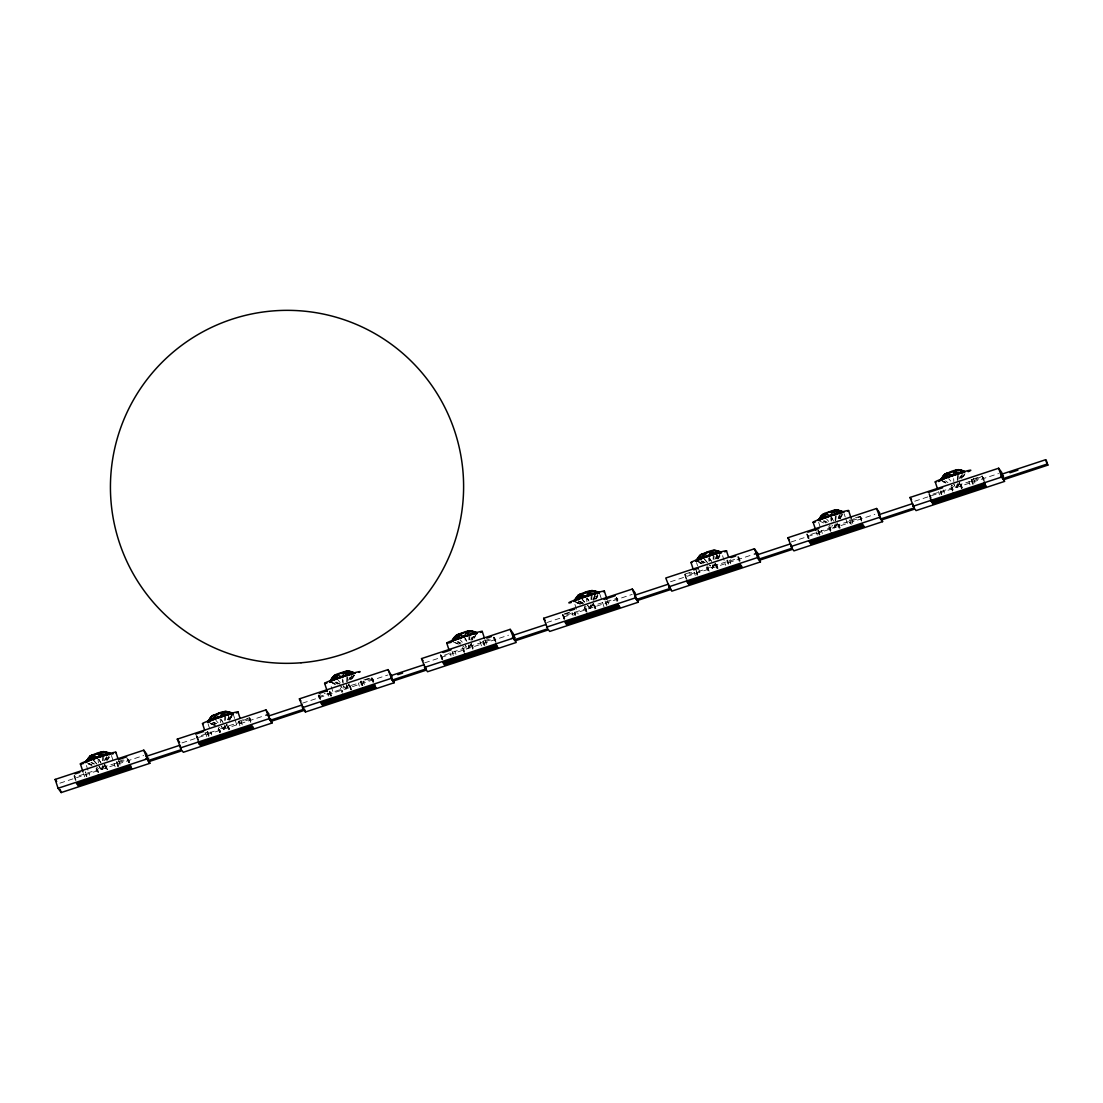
<?xml version="1.0" encoding="UTF-8"?>
<svg xmlns="http://www.w3.org/2000/svg" width="1103" height="1103" viewBox="0 0 1103 1103"><rect width="100%" height="100%" fill="white"/><g stroke="black" fill="none" stroke-linecap="round" stroke-linejoin="round"><path stroke-width="0.75" stroke-dasharray="5 3.75" d="M102.496 760.698L102.717 756.258M224.626 720.411L224.833 715.971M346.673 681.613L346.962 675.698M468.872 639.864L469.078 635.411M590.987 599.577L591.208 595.137M713.117 559.304L713.324 554.85M835.164 520.506L835.454 514.577M957.28 480.219L957.569 474.29M102.152 766.585L101.903 769.48L96.65 767.371M224.281 726.312L224.019 729.207L218.766 727.084M346.535 684.577L346.149 688.92L340.896 686.811M468.527 645.751L468.279 648.647L463.012 646.523M590.643 605.464L590.395 608.36L585.141 606.25M712.772 565.191L712.524 568.086L707.257 565.963M834.888 524.904L834.64 527.813L829.387 525.69M957.018 484.631L956.77 487.526L951.503 485.403M103.158 760.656L103.544 757.389M225.274 720.369L225.66 717.115M347.211 681.723L347.79 676.828M469.52 639.809L469.906 636.555M591.649 599.536L592.035 596.268M713.765 559.249L714.151 555.995M835.702 520.602L836.281 515.721M957.818 480.329L958.397 475.434M102.579 765.537L101.903 769.48L96.526 767.192M224.695 725.264L224.019 729.207L218.656 726.918M346.825 684.977L346.149 688.92L340.772 686.645M468.94 644.703L468.279 648.647L462.902 646.358M591.07 604.416L590.395 608.36L585.017 606.085M713.186 564.143L712.524 568.086L707.147 565.798M835.316 523.856L834.64 527.813L829.263 525.524M957.432 483.583L956.77 487.526L951.393 485.237M105.86 759.733L106.591 756.589M227.99 719.459L228.707 716.302M471.877 640.471L472.594 637.327M593.993 600.184L595.082 595.468M716.481 558.339L717.198 555.181M838.597 518.052L839.328 514.908M106.246 760.257L107.129 757.347M228.362 719.969L229.259 717.06M350.492 679.696L351.374 676.787M472.608 639.409L473.504 636.5M716.853 558.849L717.75 555.94M838.983 518.575L839.866 515.666M961.099 478.288L961.995 475.379M104.275 760.794L105.612 757.913M348.52 680.234L349.858 677.352M470.65 639.961L471.987 637.065M592.766 599.687L594.765 595.344M714.896 559.4L716.895 555.057M959.141 478.84L960.479 475.944M106.963 760.105L109.859 754.3M229.079 719.818L231.975 714.013M351.209 679.545L354.104 673.74M474.056 637.81L476.22 633.453M595.455 598.984L598.35 593.18M717.57 558.697L720.466 552.893M839.7 518.424L842.595 512.619M961.816 478.137L963.264 475.241M105.433 760.022L106.867 757.265M227.563 719.749L228.983 716.991M349.679 679.462L351.829 675.326M471.808 639.188L473.228 636.431M593.207 600.28L595.358 596.144M716.054 558.628L717.474 555.871M838.17 518.341L840.321 514.205M960.299 478.068L962.436 473.932M229.3 720.121L231.561 715.888M352.174 678.428L353.691 675.615M474.304 638.154L475.807 635.342M596.42 597.867L597.936 595.055M717.791 559L719.308 556.188M839.907 518.713L841.424 515.901M962.795 477.034L964.298 474.221M104.785 764.448L101.903 769.48L99.16 766.682M226.915 724.175L224.019 729.207L221.276 726.394M349.031 683.888L346.149 688.92L343.405 686.121M471.16 643.614L468.279 648.647L465.521 645.834M593.276 603.341L590.395 608.36L587.651 605.561M715.406 563.054L712.524 568.086L709.767 565.274M837.522 522.781L834.64 527.813L831.896 525M959.651 482.494L956.77 487.526L954.012 484.713M107.515 760.16L109.252 757.182L107.446 760.064M229.645 719.873L232.25 715.42M352.629 678.111L354.366 675.133L352.588 678.042M596.006 599.039L597.743 596.061M718.136 558.752L719.873 555.788L718.067 558.669M842.857 514.012L840.252 518.479L841.961 515.459M229.576 719.776L232.237 715.392M595.937 598.943L597.716 596.02M227.039 724.34L224.019 729.207L220.986 725.995M349.155 684.053L346.149 688.92L343.102 685.721M471.284 643.78L468.279 648.647L465.232 645.434M715.53 563.219L712.524 568.086L709.477 564.874M836.901 524.159L834.64 527.813L831.593 524.601M959.775 482.659L956.77 487.526L953.723 484.314M238.427 721.362L249.609 717.681L251.057 722.107M363.742 680.027L371.725 677.394M564.378 613.861L569.162 612.275M684.908 574.098L691.291 572.002M855.432 517.859L860.216 516.273L861.677 520.713M972.763 479.157L982.346 476L984.276 481.901M117.938 766.626L116.311 761.635A16.903 0.91 -18.2 0 1 116.615 762.076L127.796 758.381M204.703 733.012L207.902 731.965L209.349 736.39M239.889 725.788L238.744 721.789L249.912 718.108L250.698 719.184L228.142 725.953A16.903 0.91 -18.2 0 1 219.276 728.876L220.242 731.827M319.815 698.323L318.85 695.373L325.233 693.263M362.142 685.39L360.86 681.516L372.042 677.821L373.793 681.847M484.589 640.705L490.973 638.596M564.681 614.288L571.078 612.179M686.673 578.965L685.211 574.525L691.595 572.429M728.201 564.116L726.918 560.241A16.903 0.91 -18.2 0 1 727.235 560.669L730.42 559.621M830.862 530.419L829.883 527.468A16.903 0.91 -18.2 0 0 838.749 524.545L861.305 517.776L860.533 516.7L849.351 520.395A16.903 0.91 -18.2 0 0 849.048 519.968L850.316 523.842M972.749 483.983L971.481 480.108L982.649 476.427L984.4 480.453M98.512 772.638L97.547 769.687L75.376 776.995L74.604 775.933M98.126 772.1L97.147 769.149A16.903 0.91 -18.2 0 0 106.012 766.227L128.568 759.457L129.547 762.407M220.641 732.364L219.662 729.414L197.506 736.721L198.471 739.672M318.85 695.373L319.622 696.448L341.792 689.127L342.757 692.077M372.814 678.896L350.258 685.666A16.903 0.91 -18.2 0 1 341.392 688.589L342.371 691.54M442.427 659.525L440.966 655.085L441.751 656.161L463.522 648.316A16.903 0.91 -18.2 0 0 472.387 645.393L494.944 638.623L495.909 641.574M564.543 619.238L563.095 614.812L563.867 615.888L586.038 608.566L587.003 611.531M587.099 612.455L585.638 608.029A16.903 0.91 -18.2 0 0 594.503 605.106L617.06 598.336L618.038 601.287M709.132 571.244L708.154 568.293L685.997 575.601L685.211 574.525M708.733 570.706L707.768 567.755A16.903 0.91 -18.2 0 0 716.633 564.833L739.189 558.063L740.154 561.013M808.789 538.678L807.341 534.252L808.113 535.327L830.283 528.006L831.248 530.97M930.918 498.404L929.457 493.965L930.243 495.04L952.399 487.733L953.378 490.683M952.978 490.146L952.013 487.195A16.903 0.91 -18.2 0 0 960.878 484.272L983.435 477.502M59.893 783.171L143.707 755.527M182.009 742.898L264.224 715.778M302.525 703.149L387.953 674.967M424.641 662.862L508.469 635.218M546.771 622.588L632.198 594.407M670.5 581.777L752.715 554.657M791.016 542.028L874.831 514.384M914.745 501.217L998.56 473.573M699.261 562.571L702.418 563.867M575.559 602.21L580.288 604.141M210.77 723.692L213.927 724.988M88.654 763.965L91.797 765.261M943.148 481.901L945.933 483.059M698.902 562.447L701.687 563.619M576.772 602.734L579.558 603.906M332.527 683.295L335.312 684.467M210.411 723.568L214.589 725.333M88.281 763.855L91.066 765.027M941.493 480.632L945.795 482.687M819.377 520.919L823.665 522.96M697.248 561.193L702.969 563.923M575.132 601.48L580.854 604.196M453.002 641.753L457.304 643.794M330.886 682.04L335.174 684.081M208.757 722.313L214.478 725.043M86.641 762.6L92.362 765.317M941.149 480.163L945.547 482.342M696.903 560.724L702.763 563.619M577.71 602.459L580.633 603.906M455.58 642.732L458.517 644.18M330.542 681.557L334.926 683.736M211.335 723.292L215.733 725.471M89.219 763.579L92.142 765.027M823.651 520.878L826.395 522.257M701.536 561.165L704.279 562.53M579.406 601.438L583.528 603.506M457.29 641.725L460.034 643.09M336.539 682.688L339.283 684.067M213.044 722.286L215.788 723.651M90.915 762.559L93.658 763.938M824.492 520.837L827.333 522.339M702.363 561.11L705.217 562.613M580.247 601.397L583.087 602.9M458.117 641.67L460.971 643.173M336.001 681.957L340.262 684.205M213.872 722.231L216.726 723.733M91.756 762.518L94.596 764.021M945.588 480.839L947.96 482.659M823.472 521.112L825.83 522.946M701.343 561.399L703.714 563.219M578.041 600.763L581.584 603.506M334.981 682.233L337.339 684.067M212.851 722.506L215.223 724.34M700.791 560.641L703.328 562.709M578.675 600.914L582.481 604.017M457.814 642.236L460.365 644.29M587.347 605.161L590.395 608.36L593.4 603.506L595.358 609.518M98.856 766.282L101.903 769.48L104.909 764.613L106.384 769.163M948.649 478.674L950.786 481.101M826.519 518.961L828.67 521.374M704.403 559.235L707.616 562.861M582.274 599.522L584.425 601.935M460.144 639.795L462.295 642.208M338.028 680.082L340.179 682.495M215.898 720.356L218.049 722.768M93.783 760.643L97.009 764.255M703.562 558.104L707.506 562.613M581.446 598.377L585.39 602.9M92.955 759.498L96.899 764.021M739.189 558.063L738.403 556.987L739.865 561.413M617.06 598.336L616.287 597.261L617.735 601.7M494.944 638.623L494.158 637.548L495.137 640.498M830.531 516.149L832.324 519.072M709.312 557.897L711.104 560.82M587.182 598.171L588.974 601.094M465.066 638.458L466.859 641.381M220.821 719.004L222.613 721.941M98.691 759.291L100.483 762.214M832.02 517.073A10.037 6.232 -28.9 0 0 831.428 517.376L834.53 522.56M710.084 558.959L711.642 561.551M588.74 600.528L587.182 597.936L587.375 600.983M466.61 640.815L465.066 638.223L465.342 642.787M221.593 720.08L223.151 722.672M101.021 762.945L98.691 759.057L98.884 762.104M982.042 476.399L983.504 480.825M973.37 478.33L974.955 483.169M971.95 479.695L973.397 484.12M971.164 479.681L972.625 484.107M968.93 481.584L969.992 484.796M961.264 484.81L962.243 487.76M960.878 484.272L962.147 488.146M960.272 484.258L961.733 488.684M959.886 483.707L961.333 488.146M951.282 486.809L952.565 490.683M951.02 486.644L952.468 491.069M943.396 489.994L944.458 493.22M940.818 490.835L941.728 493.606M940.804 491.331L941.783 494.282M940.583 492.489L941.314 494.709M938.432 491.635L939.494 494.861M930.243 495.04L931.208 497.991M929.153 493.537L930.601 497.977M928.85 493.951L930.312 498.377M860.533 516.7L861.498 519.665M859.926 516.687L861.374 521.112M851.778 520.216L852.826 523.442M849.82 519.968L851.282 524.394M844.153 513.805L845.215 517.031M845.739 518.644L847.862 525.083M839.149 525.083L840.114 528.047M838.749 524.545L839.852 527.868M838.156 524.532L839.121 527.482M837.756 523.994L839.218 528.42M828.987 526.531L830.435 530.957M828.891 526.917L830.352 531.343M818.633 522.229L822.342 533.494M818.509 530.571L819.97 534.996M818.205 530.143L819.653 534.569M817.737 530.557L819.184 534.983M816.317 531.922L817.364 535.134M808.113 535.327L809.092 538.278M807.024 533.824L808.968 539.725M806.734 534.224L808.182 538.65M738.1 556.56L739.548 560.986M737.797 556.96L739.258 561.386M729.648 560.503L730.71 563.716M727.704 560.255L728.435 562.461M727.235 560.669L728.325 563.991M722.562 555.705L725.746 565.356M717.019 565.37L717.998 568.321M716.633 564.833L717.722 568.155M715.544 563.33L717.005 567.769M715.64 564.267L717.088 568.707M706.858 566.818L708.14 570.692M706.775 567.19L707.74 570.154M696.503 562.502L697.565 565.729M698.102 567.342L700.212 573.781M697.661 574.718L696.393 570.844A16.903 0.91 -18.2 0 1 696.227 570.871M696.076 570.416L697.537 574.842M696.338 573.05L697.068 575.27M694.187 572.195L695.248 575.421M684.605 574.511L686.066 578.937M616.163 598.722L617.129 601.673M607.532 600.777L608.58 604.003M606.305 602.748L607.036 604.954M605.106 600.956L606.429 605.506M599.908 594.365L604.141 607.257M594.903 605.644L595.868 608.594M594.503 605.106L595.606 608.429M593.511 604.554L594.972 608.98M584.549 606.54L586.369 612.082M584.645 607.477L586.107 611.903M574.911 604.403L578.096 614.054M574.635 612.234L575.545 615.005M574.442 612.179L575.408 615.129M574.208 613.337L574.939 615.543M572.071 612.482L573.119 615.695M563.867 615.888L564.846 618.838M562.778 614.385L564.24 618.811M562.489 614.785L563.936 619.21M493.854 637.12L495.302 641.546M493.551 637.52L494.53 640.471M484.879 639.45L486.464 644.276M483.459 640.815L484.906 645.241M483.224 641.091A16.903 0.91 -18.2 0 1 482.99 641.229L484.258 645.103M482.852 641.353L484.134 645.227M479.902 641.091L481.501 645.917M472.387 645.393L473.297 648.15M471.298 643.89L472.76 648.33M471.395 644.828L472.842 649.253M463.522 648.316L464.487 651.266M462.791 647.93L464.253 652.356M462.529 647.751L463.977 652.19M454.905 651.115L455.966 654.341M452.147 651.404L453.292 655.403M449.941 652.755L451.003 655.982M441.751 656.161L442.717 659.111M440.662 654.658L442.11 659.084M440.359 655.072L441.82 659.497M372.042 677.821L373.49 682.247M371.435 677.807L372.883 682.233M363.287 681.337L364.335 684.563M362.79 685.514L361.329 681.089A16.903 0.91 -18.2 0 1 360.86 681.516M360.557 681.089L362.005 685.514M358.31 682.978L359.371 686.204M350.258 685.666L351.54 689.54M349.665 685.652L351.112 690.078M349.265 685.115L350.726 689.54M340.4 688.038L341.861 692.463M331.203 686.562L333.851 694.614M331.479 696.117L330.018 691.678A16.903 0.91 -18.2 0 1 329.48 691.733M331.162 695.69L329.714 691.25A16.903 0.91 -18.2 0 0 329.48 691.402M329.245 691.678L330.693 696.103M327.825 693.042L328.873 696.255M319.622 696.448L320.601 699.399M318.533 694.945L319.994 699.371M318.243 695.345L319.208 698.296M249.912 718.108L250.891 721.059M249.306 718.081L250.767 722.506M241.157 721.624L242.219 724.836M239.213 721.376L239.944 723.582M233.546 715.213L234.608 718.425M235.132 720.038L237.255 726.477M228.528 726.491L229.507 729.441M228.142 725.953L229.231 729.262M227.149 725.388L228.597 729.814M218.366 727.939L219.828 732.364M218.284 728.311L219.731 732.737M208.012 723.623L211.721 734.901M207.585 731.537L209.046 735.963M207.116 731.951L208.577 736.39M205.696 733.316L206.757 736.542M196.72 735.646L198.182 740.072M196.899 736.694L198.347 741.119M196.113 735.632L197.575 740.058M128.279 759.857L129.244 762.807M127.962 759.429L128.941 762.38M127.672 759.843L128.637 762.793M118.504 760.284L120.089 765.124M117.083 761.649L118.545 766.075M116.615 762.076L118.076 766.502M111.417 755.486L115.126 766.764M106.412 766.764L107.377 769.715M106.012 766.227L107.115 769.549M105.019 765.675L105.985 768.626M96.251 768.212L97.519 772.086M96.154 768.598L97.119 771.548M86.42 765.51L89.605 775.175M85.455 771.81L86.916 776.25M85.717 774.444L86.448 776.664M83.58 773.603L84.628 776.815M74.287 775.506L76.052 780.359M73.998 775.905L75.445 780.331M830.752 517.845L831.179 521.223M708.622 558.118L709.05 561.496M586.506 598.405L586.934 601.783M342.261 678.952L342.688 682.343M220.131 719.239L220.559 722.617M98.015 759.512L98.429 762.904M953.654 478.633L953.833 481.666M831.428 517.39L831.621 520.423M709.312 557.663L709.491 560.71M343.033 680.027L343.212 683.074M971.922 479.805A16.903 0.91 -18.2 0 1 971.481 480.108M951.462 485.513A16.903 0.91 -18.2 0 1 951.999 485.334M238.593 721.334A16.903 0.91 -18.2 0 1 238.744 721.789M85.772 772.238A16.903 0.91 -18.2 0 1 85.469 772.279M964.987 473.738L963.25 476.717L964.973 473.711"/><path stroke-width="1.5" d="M86.392 761.621A10.354 3.199 -53.3 0 0 88.75 760.532A10.354 5.088 -43.4 0 0 92.79 759.016L93.272 755.872C98.029 751.419 105.13 750.564 110.838 753.735A10.354 1.627 21.9 0 1 110.879 753.914A13.443 0.731 -18.2 0 0 110.272 753.873M207.681 721.927A10.354 0.772 -58.1 0 0 208.26 721.362A10.354 3.199 -53.3 0 0 210.88 720.245A10.354 5.088 -43.4 0 0 214.92 718.742L215.388 715.585C220.159 711.132 227.259 710.291 232.967 713.448A10.354 1.627 21.9 0 1 232.168 714.013A10.354 4.054 18 0 1 231.961 714.22M341.199 673.588L347.721 671.01L355.083 673.175A10.354 0.993 21.2 0 1 353.939 673.257A10.354 3.392 16 0 1 351.03 673.974C344.977 672.43 337.049 671.975 332.651 677.228L332.996 679.972A10.354 5.088 -43.4 0 0 337.035 678.455L337.518 675.312C342.275 670.858 349.375 670.004 355.083 673.175A10.354 1.627 21.9 0 1 355.125 673.354A13.443 0.731 -18.2 0 0 340.717 677.311A13.443 0.731 -18.2 0 0 330.224 681.737M459.165 638.182A10.354 6.122 -28.2 0 0 464.005 636.514L467.686 631.164L471.987 631.233L473.159 633.701C465.245 631.095 455.098 632.86 451.706 641.367A10.354 0.772 -58.1 0 0 452.506 640.815A10.354 3.199 -53.3 0 0 455.125 639.685A10.354 5.088 -43.4 0 0 459.165 638.182L459.634 635.025C464.404 630.571 471.505 629.73 477.213 632.888L469.837 630.737L468.03 631.619M574.098 601.328A10.354 1.848 -58.5 0 1 573.822 601.094A10.354 0.772 -58.1 0 0 574.622 600.528A10.354 3.199 -53.3 0 0 577.241 599.412A10.354 5.088 -43.4 0 0 581.281 597.909L581.764 594.751C586.52 590.298 593.621 589.443 599.329 592.614A10.354 1.627 21.9 0 1 599.37 592.849A13.443 0.731 -18.2 0 0 585.583 596.544A13.443 0.731 -18.2 0 0 574.153 601.218A10.024 1.613 24.1 0 0 573.987 601.562A10.037 1.034 23.4 0 1 574.125 601.397M703.411 557.622L703.879 554.464C708.65 550.011 715.75 549.17 721.459 552.327L714.082 550.176L712.276 551.059M829.69 512.468L836.212 509.889L843.574 512.054A10.354 0.993 21.2 0 1 842.43 512.137A10.354 3.392 16 0 1 839.521 512.854C832.145 510.565 821.721 511.489 818.867 519.968A10.354 3.199 -53.3 0 0 821.487 518.851A10.354 5.088 -43.4 0 0 825.527 517.348L826.009 514.191C830.766 509.738 837.866 508.883 843.574 512.054A10.354 1.627 21.9 0 1 843.602 512.343A10.037 1.834 -60.6 0 0 843.092 512.33M961.306 473.09A10.037 6.108 -45.8 0 0 957.569 474.29A10.024 7.073 -28.1 0 0 952.661 475.862A10.037 7.032 -6.7 0 0 947.808 477.53A10.024 5.97 10.4 0 0 943.768 479.047A10.037 4.067 20.2 0 0 941.149 480.163A10.024 1.613 24.1 0 0 940.363 480.37A10.354 1.848 -58.5 0 1 940.197 480.246A10.354 0.772 -58.1 0 0 940.997 479.695A10.354 3.199 -53.3 0 0 943.616 478.578A10.354 5.088 -43.4 0 0 947.656 477.061L948.125 473.904C952.509 469.961 959.045 468.458 964.394 471.353M86.475 762.118L89.95 756.065L91.77 755.169L96.471 753.487L106.784 754.535A10.354 3.392 16 0 0 109.693 753.818A10.354 0.993 21.2 0 0 110.838 753.735L103.475 751.57L96.954 754.149M214.92 718.742A10.354 6.122 -28.2 0 0 219.759 717.074L223.44 711.725L227.742 711.793L228.914 714.261L218.601 713.214L212.079 715.778L208.605 721.845A10.354 4.247 -54.1 0 0 209.06 721.886M330.721 681.557L334.195 675.505L336.346 675.077L329.59 681.64A10.354 1.848 -58.5 0 0 330.307 681.806M574.966 600.997L578.441 594.944L580.261 594.062L584.962 592.366L595.275 593.414A10.354 3.392 16 0 0 598.184 592.697A10.354 0.993 21.2 0 0 599.329 592.614L591.966 590.45L585.445 593.028M697.096 560.724L700.57 554.671L707.092 552.093L717.405 553.141L716.233 550.673L711.931 550.604L708.25 555.953A10.354 6.122 -28.2 0 1 703.714 557.566M819.212 520.437L822.686 514.384L824.837 513.957L818.081 520.519L821.142 516.107L824.506 513.502L830.38 515.666A10.354 6.177 -10.1 0 0 835.288 514.095A10.354 5.212 5.7 0 0 839.521 512.854L838.363 510.386L834.061 510.317L830.38 515.666M942.059 478.826L944.816 474.111L951.337 471.532L961.651 472.58A10.354 3.392 16 0 0 964.56 471.863L960.479 470.112L956.177 470.043L952.496 475.393A10.354 6.122 -28.2 0 1 947.656 477.061M86.131 761.649L89.95 756.065L95.341 754.645M208.26 721.362L212.079 715.778M332.651 677.228L329.59 681.64A10.354 0.772 -58.1 0 0 330.376 681.089L332.651 677.228L336.015 674.609L341.889 676.787A10.354 6.177 -10.1 0 0 346.797 675.215A10.354 5.212 5.7 0 0 351.03 673.974L349.872 671.506L345.57 671.437L341.889 676.787A10.354 6.122 -28.2 0 1 337.035 678.455M452.506 640.802L454.767 636.955L458.131 634.335L464.005 636.514A10.354 6.177 -10.1 0 0 468.927 634.942A10.354 5.212 5.7 0 0 472.718 633.922M574.622 600.528L578.441 594.944L580.592 594.517L573.836 601.08L576.897 596.668L580.261 594.062L586.134 596.227L589.815 590.877L594.117 590.946L598.184 592.697M711.008 552.093L713.172 554.382A10.354 6.177 -10.1 0 1 708.25 555.953L702.377 553.775L699.012 556.395L695.952 560.807A10.354 0.772 -58.1 0 0 696.751 560.255L700.57 554.671M940.997 479.695L944.816 474.111L951.806 472.181M92.79 759.016A10.354 6.122 -28.2 0 0 97.643 757.347L101.324 751.998L105.626 752.067L109.693 753.818M451.706 641.367L456.325 635.218L463.315 633.301M86.103 761.098L91.77 755.169L97.643 757.347M232.278 714.124A13.443 0.731 -18.2 0 0 222.765 716.233A13.443 0.731 -18.2 0 0 207.502 721.941L210.521 717.501L213.885 714.896L219.759 717.074A10.354 6.177 -10.1 0 0 224.681 715.502A10.354 5.212 5.7 0 0 228.914 714.261M960.479 470.112L961.651 472.58A10.354 5.212 5.7 0 1 957.418 473.821A10.354 6.177 -10.1 0 1 952.496 475.393L946.622 473.215L943.258 475.834L940.197 480.246L946.967 473.683M86.172 761.18L92.1 755.638M207.461 721.927L210.783 717.846M695.952 560.807L699.274 556.739M93.272 755.872L88.75 760.532L88.405 757.789M215.388 715.585L210.88 720.245L210.521 717.501M332.996 679.972L337.518 675.312M459.634 635.025L455.125 639.685L454.767 636.955M581.764 594.751L577.241 599.412L576.897 596.668M703.879 554.464L699.371 559.124A10.354 3.199 -53.3 0 1 696.751 560.255M826.009 514.191L821.487 518.851L821.142 516.107M948.125 473.904L943.616 478.564L943.258 475.834M455.029 637.3L458.476 634.804M953.378 471.629L958.328 469.616L964.05 471.339M148.877 760.367L149.843 763.317L61.189 792.561L58.059 788.273L55.15 779.421L143.804 750.178L146.933 754.466M143.804 750.178L147.899 760.656L181.361 749.613L177.28 739.134L265.933 709.905L269.049 714.192L265.823 715.254M265.933 709.905L270.014 720.369L303.49 709.339L299.396 698.861L388.049 669.618L392.144 676.856M388.049 669.618L392.144 680.096L425.606 669.052L421.525 658.588L510.179 629.344L513.295 633.632L514.756 638.058M510.179 629.344L514.26 639.809L547.736 628.779L543.641 618.3L632.295 589.057L635.425 593.345M669.659 586.631L671.796 591.167L760.45 561.923L757.54 553.072L754.424 548.784L665.771 578.027L669.852 588.492L636.39 599.536L632.295 589.057M754.424 548.784L758.506 559.249L791.982 548.219L787.887 537.74L876.54 508.497L879.67 512.785M876.54 508.497L880.635 518.975L914.097 507.931L910.016 497.467L998.67 468.224L1001.786 472.511L1003.247 476.937M75.087 773.906L79.843 772.334M118.779 759.498L126.693 756.879M195.631 734.143L203.545 731.537M319.332 693.346L327.246 690.74M443.048 652.549L450.962 649.929M486.74 638.141L491.483 636.569M569.906 610.704L574.663 609.132M604.113 599.425L615.184 595.772M693.622 569.893L698.364 568.335M730.986 557.58L735.729 556.009M807.823 532.225L818.909 528.571M928.368 492.476L942.61 487.774M754.314 554.133L757.54 553.072M147.899 760.656L146.465 756.286L179.927 745.256L181.361 749.613M270.014 720.369L268.58 716.012L302.057 704.969L303.49 709.339M392.144 680.096L390.71 675.725L424.172 664.695M514.26 639.809L512.826 635.452L546.302 624.408M636.39 599.536L634.956 595.165L668.418 584.135L669.852 588.492M758.506 559.249L757.072 554.892L790.548 543.848L791.982 548.219M880.635 518.975L879.201 514.605L912.664 503.575M1001.317 474.331L1045.644 459.717L1046.416 460.764L1047.85 465.121L1003.523 479.75L1001.317 474.331L1002.751 478.702L1047.078 464.073L1047.85 465.121M397.852 674.678L402.623 673.106M1010.003 472.773L1017.917 470.154M145.458 759.195L148.726 758.119M511.571 638.458L514.839 637.382M1000.283 477.309L1003.551 476.22M58.059 788.273L146.713 759.029M180.189 747.999L268.842 718.756M302.305 707.712L390.958 678.483M424.434 667.439L513.088 638.196M546.55 627.152L635.204 597.923M668.68 586.879L757.334 557.635M790.796 546.592L879.449 517.362M912.926 506.318L1001.579 477.075L1002.751 478.702M930.312 498.377L931.277 501.327L953.833 494.558A16.903 0.91 -18.2 0 1 962.698 491.635L984.469 483.79L985.255 484.851L974.073 488.546L973.535 486.878M118.669 768.832L119.221 770.501L130.388 766.819L129.616 765.744L107.846 773.589A16.903 0.91 -18.2 0 0 98.98 776.512L76.424 783.282L77.196 784.357L88.378 780.676A16.903 0.91 -18.2 0 0 88.681 781.103L77.513 784.784L78.299 785.86L100.07 778.001A16.903 0.91 -18.2 0 0 108.935 775.078L131.491 768.308L130.512 765.358M199.326 744.084L210.494 740.389A16.903 0.91 -18.2 0 0 210.811 740.816L199.629 744.511L200.415 745.573L222.186 737.728A16.903 0.91 -18.2 0 0 231.051 734.805L253.607 728.035L252.821 726.96L241.654 730.641A16.903 0.91 -18.2 0 0 241.336 730.214L252.518 726.532L251.732 725.457L229.962 733.316A16.903 0.91 -18.2 0 0 221.096 736.239L198.54 743.008L199.326 744.084L198.347 741.119M362.915 688.272L363.466 689.94L374.634 686.259L373.862 685.184L352.091 693.029A16.903 0.91 -18.2 0 0 343.226 695.952L320.67 702.721L321.442 703.797L332.623 700.115A16.903 0.91 -18.2 0 0 332.927 700.543L321.759 704.224L322.545 705.3L344.315 697.454A16.903 0.91 -18.2 0 0 353.181 694.518L375.737 687.748L374.758 684.798M485.044 647.999L485.582 649.653L496.764 645.972L495.785 643.021M729.828 569.107L741.009 565.412L740.223 564.336L718.453 572.195A16.903 0.91 -18.2 0 0 709.587 575.118L687.031 581.888L687.817 582.963L698.985 579.268A16.903 0.91 -18.2 0 0 699.302 579.695L688.12 583.39L688.906 584.466L710.677 576.607A16.903 0.91 -18.2 0 0 719.542 573.684L742.098 566.914L741.313 565.839L730.145 569.534A16.903 0.91 -18.2 0 0 729.828 569.107L729.29 567.438M119.221 770.501A16.903 0.91 -18.2 0 1 119.524 770.928L130.706 767.247L131.491 768.308M363.466 689.94A16.903 0.91 -18.2 0 1 363.769 690.368L374.951 686.686L375.737 687.748M454.684 659.153L455.056 660.256L443.875 663.951L444.661 665.012L466.431 657.167A16.903 0.91 -18.2 0 0 475.296 654.244L497.853 647.475L497.067 646.399L485.899 650.094A16.903 0.91 -18.2 0 0 485.582 649.653M577.172 619.983L566.004 623.664L566.79 624.739L588.561 616.894A16.903 0.91 -18.2 0 0 597.426 613.971L619.983 607.188L619.197 606.126L608.015 609.807A16.903 0.91 -18.2 0 0 607.712 609.38L618.88 605.699L618.107 604.623L596.337 612.468A16.903 0.91 -18.2 0 0 587.472 615.391L564.915 622.161L565.687 623.236L576.869 619.555A16.903 0.91 -18.2 0 0 577.172 619.983L576.635 618.314M821.418 539.422L810.25 543.103L811.036 544.179L832.806 536.334A16.903 0.91 -18.2 0 0 841.672 533.411L864.228 526.641L863.442 525.566L852.261 529.247A16.903 0.91 -18.2 0 0 851.957 528.82L863.125 525.138L862.353 524.063L840.583 531.908A16.903 0.91 -18.2 0 0 831.717 534.831L809.161 541.601L809.933 542.676L821.115 538.995A16.903 0.91 -18.2 0 0 821.418 539.422L820.88 537.768M931.401 499.88L932.366 502.83L943.548 499.149L943.175 498.032M974.073 488.546A16.903 0.91 -18.2 0 1 974.39 488.974L985.558 485.279L986.344 486.354L964.187 493.661L963.236 491.469M147.705 758.795L148.657 761.704L182.133 750.66L183.305 752.287L271.958 723.044L270.511 718.618M268.58 716.012L270.786 721.431L304.249 710.387L305.434 712L394.088 682.757L393.123 679.806M390.71 675.725L392.902 681.144L426.378 670.1L427.55 671.727L516.204 642.484L512.826 635.452M515.032 640.871L548.494 629.827L549.68 631.44L638.334 602.197L637.369 599.246M636.197 597.674L637.148 600.583L670.624 589.553M757.072 554.892L759.278 560.31L792.74 549.266L793.926 550.88L882.579 521.65L881.614 518.686M879.201 514.605L881.394 520.023L914.87 508.993L916.041 510.606L1004.695 481.363L1003.523 479.75M932.366 502.83L933.152 503.906L954.922 496.047A16.903 0.91 -18.2 0 0 963.788 493.124M702.721 554.244L707.561 552.741M214.23 715.351L225.591 711.297L232.967 713.448A10.354 0.993 21.2 0 1 231.823 713.544A10.354 3.392 16 0 1 229.617 714.206M834.392 510.786L838.611 510.73L842.775 512.605M590.146 591.346L594.365 591.291L598.529 593.166M345.901 671.906L350.12 671.851L352.891 673.106M101.655 752.467L105.874 752.411L108.645 753.666M838.363 510.386L842.43 512.137M716.233 550.673L720.314 552.424M471.987 631.233L476.069 632.984A10.354 0.993 21.2 0 0 477.075 633.039A10.037 1.834 -60.6 0 0 476.22 633.453A10.024 4.26 -56.3 0 0 474.331 633.687M349.872 671.506L353.939 673.257M227.742 711.793L231.823 713.544M960.727 470.457L963.512 471.712M716.481 551.017L720.659 552.893M472.236 631.578L476.413 633.453A10.354 1.627 21.9 0 0 477.061 633.343A10.024 0.813 -60.3 0 0 476.813 633.632M227.99 712.138L232.168 714.013M955.253 471.546L957.418 473.821M833.137 511.82L835.288 514.095M588.892 592.38L591.043 594.655A10.354 5.212 5.7 0 0 595.275 593.414L594.117 590.946M466.762 632.653L468.927 634.942M344.646 672.94L346.797 675.215M222.516 713.214L224.681 715.502M100.401 753.501L102.551 755.776A10.354 5.212 5.7 0 0 106.784 754.535L105.626 752.067M931.277 501.327L932.063 502.403L943.23 498.708A16.903 0.91 -18.2 0 0 943.548 499.149M910.016 497.467L911.574 499.604M881.394 520.023L882.579 521.65M787.887 537.74L789.445 539.891M759.278 560.31L760.45 561.923M634.956 595.165L635.714 596.227M637.148 600.583L638.334 602.197M543.641 618.3L545.199 620.451M496.764 645.972L495.978 644.897L474.207 652.755A16.903 0.91 -18.2 0 0 465.342 655.678L442.786 662.448L443.571 663.523L454.739 659.828A16.903 0.91 -18.2 0 0 455.056 660.256M421.525 658.588L423.083 660.725M392.902 681.144L394.088 682.757M299.396 698.861L300.954 700.998M270.786 721.431L271.958 723.044M177.28 739.134L179.61 742.36M146.465 756.286L147.223 757.334M148.657 761.704L149.843 763.317M55.15 779.421L56.708 781.558M1045.644 459.717L1047.078 464.073M998.67 468.224L1001.579 477.075M984.276 481.901L985.255 484.851M974.032 487.857L974.39 488.974M953.295 492.903L953.833 494.558M935.261 481.97L937.371 488.422M932.187 500.941L933.152 503.906M913.146 505.022L914.097 507.931M848.593 510.565L851.24 518.617M851.406 527.165L852.261 529.247M841.299 532.294L841.672 533.411M831.166 533.176L831.717 534.831M813.132 522.257L815.779 530.309M726.477 550.838L728.587 557.277M729.786 568.417L730.145 569.534M718.991 572.03L719.542 573.684M709.05 573.463L709.587 575.118M698.93 578.592L699.302 579.695M691.016 562.53L693.125 568.983M687.941 581.502L688.906 584.466M686.838 580.013L687.817 582.963M604.347 591.125L606.995 599.177M607.16 607.725L608.015 609.807M596.875 612.303L597.426 613.971M586.92 613.737L587.472 615.391M565.811 621.789L566.79 624.739M482.232 631.399L484.341 637.837M485.541 648.978L485.899 650.094M474.745 652.59L475.296 654.244M464.804 654.01L465.342 655.678M446.77 643.09L448.88 649.543M425.413 667.191L426.378 670.1M424.655 666.143L425.606 669.052M363.232 688.713L363.769 690.368M352.808 693.415L353.181 694.518M342.675 694.297L343.226 695.952M332.568 699.44L332.927 700.543M324.64 683.377L327.288 691.429M304.456 709.05L305.434 712M237.986 711.959L240.096 718.398M240.799 728.559L241.654 730.641M230.499 733.137L231.051 734.805M220.559 734.57L221.096 736.239M210.439 739.713L210.811 740.816M202.525 723.651L204.634 730.089M115.856 752.232L117.98 758.685M118.986 769.26L119.524 770.928M108.384 773.424L108.935 775.078M98.429 774.857L98.98 776.512M88.143 779.435L88.681 781.103M80.395 763.938L83.042 771.99M60.21 789.61L61.189 792.561M699.012 556.395L699.371 559.124A10.354 5.088 -43.4 0 0 703.135 557.773M941.342 480.163A10.354 1.848 -58.5 0 1 941.024 480.356M962.629 472.649A10.024 4.26 -56.3 0 1 964.56 472.305M835.454 514.577A10.037 6.108 -45.8 0 1 839.686 513.336A10.024 4.26 -56.3 0 1 841.079 512.73M819.474 520.037A10.037 4.067 20.2 0 1 821.197 519.389M829.87 516.259A10.037 7.032 -6.7 0 0 825.692 517.817A10.024 5.97 10.4 0 0 822.273 518.934M830.076 515.832A10.354 6.122 -28.2 0 1 825.527 517.348M831.428 515.694A10.024 7.073 -28.1 0 1 834.502 514.715M696.145 560.889A10.024 1.613 24.1 0 1 696.903 560.724A10.354 1.848 -58.5 0 0 697.096 560.724A10.354 4.247 -54.1 0 0 697.716 560.751M714.082 554.244A10.354 5.212 5.7 0 0 717.405 553.141A10.354 3.392 16 0 0 720.314 552.424A10.354 0.993 21.2 0 0 720.824 552.493M714.689 554.23A10.037 6.108 -45.8 0 1 717.557 553.609M704.679 557.511A10.037 7.032 -6.7 0 1 708.416 556.422A10.024 7.073 -28.1 0 1 713.007 554.892M696.903 560.724A10.037 4.067 20.2 0 1 699.523 559.607A10.024 5.97 10.4 0 1 703.259 558.146M720.783 552.686A10.037 1.834 -60.6 0 0 720.466 552.893A10.024 4.26 -56.3 0 0 718.577 553.127M720.659 552.893A10.354 4.054 18 0 1 720.342 553.196M586.134 596.227A10.354 6.122 -28.2 0 1 581.281 597.909M591.208 595.137A10.037 6.108 -45.8 0 1 595.441 593.897A10.024 4.26 -56.3 0 1 597.192 593.193M581.446 598.377A10.037 7.032 -6.7 0 1 586.286 596.709M575.228 600.597A10.037 4.067 20.2 0 1 576.345 600.087M578.027 599.481A10.024 5.97 10.4 0 1 579.723 598.764M591.043 594.655A10.354 6.177 -10.1 0 1 586.465 596.185M587.485 596.13A10.024 7.073 -28.1 0 1 589.636 595.413M598.929 592.849A10.037 1.834 -60.6 0 1 599.274 592.849M464.17 636.982A10.024 7.073 -28.1 0 1 469.078 635.411A10.037 6.108 -45.8 0 1 472.553 634.239M454.615 640.278A10.037 4.067 20.2 0 1 455.277 640.167A10.024 5.97 10.4 0 1 459.317 638.651M451.996 641.381A10.024 1.613 24.1 0 1 452.657 641.284M460.434 638.072A10.037 7.032 -6.7 0 1 462.86 637.231M476.069 632.984A10.354 3.392 16 0 1 473.642 633.673M476.413 633.453A10.354 4.054 18 0 1 476.206 633.66M347.224 675.546A10.037 6.108 -45.8 0 1 351.195 674.457A10.024 4.26 -56.3 0 1 352.395 673.905M337.201 678.938A10.037 7.032 -6.7 0 1 342.04 677.27A10.024 7.073 -28.1 0 1 345.708 675.891M330.362 681.944A10.037 1.034 23.4 0 0 329.742 682.123A10.024 1.613 24.1 0 1 330.293 681.571M331.107 681.075A10.037 4.067 20.2 0 1 332.499 680.551M332.61 680.22A10.354 3.199 -53.3 0 1 330.376 681.089M333.782 680.041A10.024 5.97 10.4 0 1 335.753 679.241M219.924 717.543A10.024 7.073 -28.1 0 1 224.833 715.971A10.037 6.108 -45.8 0 1 228.817 714.744M232.568 714.192A10.024 0.813 -60.3 0 1 233.119 713.931A10.037 1.834 -60.6 0 0 231.975 714.013A10.024 4.26 -56.3 0 0 230.279 714.179M207.819 721.913A10.024 1.613 24.1 0 1 208.412 721.845A10.037 4.067 20.2 0 1 211.031 720.728A10.024 5.97 10.4 0 1 215.071 719.211A10.037 7.032 -6.7 0 1 218.932 717.722M106.95 755.004A10.024 4.26 -56.3 0 1 108.701 754.314M86.861 761.635A10.037 4.067 20.2 0 1 88.681 761.029M85.469 762.614A10.024 1.613 24.1 0 1 85.469 762.38A10.354 1.848 -58.5 0 1 85.331 762.201A10.354 0.772 -58.1 0 0 85.469 762.27A13.443 0.731 -18.2 0 1 93.507 758.892A13.443 0.731 -18.2 0 1 108.563 754.231M93.217 759.333A10.037 7.032 -6.7 0 1 97.464 757.871M89.757 760.491A10.024 5.97 10.4 0 1 92.059 759.664M102.979 756.106A10.037 6.108 -45.8 0 1 105.405 755.21M102.551 755.776A10.354 6.177 -10.1 0 1 98.291 757.237M98.994 757.251A10.024 7.073 -28.1 0 1 102.083 756.341M83.635 763.455A18.668 1.006 -18.2 0 1 94.858 758.119A18.668 1.006 -18.2 0 1 115.346 752.701M113.306 753.666A18.668 1.006 -18.2 0 1 112.285 754.08M203.379 723.665A18.668 1.006 -18.2 0 1 221.386 716.371A18.668 1.006 -18.2 0 1 236.29 713.007M209.115 721.831A13.443 0.731 -18.2 0 1 208.55 721.941M326.915 683.115A18.668 1.006 -18.2 0 1 340.855 676.966A18.668 1.006 -18.2 0 1 359.095 672.403M451.127 642.332A18.668 1.006 -18.2 0 1 451.113 640.94A18.668 1.006 -18.2 0 1 474.207 633.177A18.668 1.006 -18.2 0 1 480.536 632.446M477.13 633.219A13.443 0.731 -18.2 0 1 476.524 633.563M451.747 641.381A13.443 0.731 -18.2 0 1 463.453 636.831A13.443 0.731 -18.2 0 1 476.965 632.998M571.161 602.555A18.668 1.006 -18.2 0 1 585.1 596.406A18.668 1.006 -18.2 0 1 603.341 591.842M691.871 562.544A18.668 1.006 -18.2 0 1 709.877 555.25A18.668 1.006 -18.2 0 1 724.781 551.886M720.769 553.003A13.443 0.731 -18.2 0 1 720.287 553.237M697.606 560.71A13.443 0.731 -18.2 0 1 703.617 557.663A13.443 0.731 -18.2 0 1 720.893 552.465M815.407 521.995A18.668 1.006 -18.2 0 1 829.359 515.846A18.668 1.006 -18.2 0 1 847.587 511.282M818.84 520.092A13.443 0.731 -18.2 0 1 833.965 514.646A13.443 0.731 -18.2 0 1 843.492 512.385M936.116 481.983A18.668 1.006 -18.2 0 1 955.019 474.4A18.668 1.006 -18.2 0 1 968.172 471.698M939.618 481.211A18.668 1.006 -18.2 0 1 938.488 481.487M941.286 480.274A13.443 0.731 -18.2 0 1 947.877 477.103A13.443 0.731 -18.2 0 1 964.684 471.987M94.251 779.862A18.668 1.006 -18.2 0 0 121.661 770.046A18.668 1.006 -18.2 0 0 95.933 777.477A18.668 1.006 -18.2 0 0 94.251 779.862M96.967 778.732A13.443 0.731 -18.2 0 0 116.697 771.659A13.443 0.731 -18.2 0 0 98.181 777.008A13.443 0.731 -18.2 0 0 96.967 778.732M216.381 739.589A18.668 1.006 -18.2 0 0 243.791 729.772A18.668 1.006 -18.2 0 0 218.063 737.204A18.668 1.006 -18.2 0 0 216.381 739.589M219.097 738.445A13.443 0.731 -18.2 0 0 238.827 731.386A13.443 0.731 -18.2 0 0 220.31 736.735A13.443 0.731 -18.2 0 0 219.097 738.445M338.497 699.302A18.668 1.006 -18.2 0 0 365.906 689.499A18.668 1.006 -18.2 0 0 340.179 696.917A18.668 1.006 -18.2 0 0 338.497 699.302M341.213 698.171A13.443 0.731 -18.2 0 0 360.943 691.098A13.443 0.731 -18.2 0 0 342.426 696.448A13.443 0.731 -18.2 0 0 341.213 698.171M460.627 659.029A18.668 1.006 -18.2 0 0 488.036 649.212A18.668 1.006 -18.2 0 0 462.309 656.643A18.668 1.006 -18.2 0 0 460.627 659.029M463.343 657.884A13.443 0.731 -18.2 0 0 483.073 650.825A13.443 0.731 -18.2 0 0 464.556 656.175A13.443 0.731 -18.2 0 0 463.343 657.884M582.742 618.755A18.668 1.006 -18.2 0 0 610.152 608.939A18.668 1.006 -18.2 0 0 584.425 616.356A18.668 1.006 -18.2 0 0 582.742 618.755M585.459 617.611A13.443 0.731 -18.2 0 0 605.189 610.538A13.443 0.731 -18.2 0 0 586.672 615.888A13.443 0.731 -18.2 0 0 585.459 617.611M704.872 578.468A18.668 1.006 -18.2 0 0 732.282 568.652A18.668 1.006 -18.2 0 0 706.554 576.083A18.668 1.006 -18.2 0 0 704.872 578.468M707.588 577.324A13.443 0.731 -18.2 0 0 727.318 570.265A13.443 0.731 -18.2 0 0 708.802 575.614A13.443 0.731 -18.2 0 0 707.588 577.324M826.988 538.195A18.668 1.006 -18.2 0 0 854.411 528.378A18.668 1.006 -18.2 0 0 828.67 535.796A18.668 1.006 -18.2 0 0 826.988 538.195M829.704 537.051A13.443 0.731 -18.2 0 0 849.434 529.978A13.443 0.731 -18.2 0 0 830.917 535.327A13.443 0.731 -18.2 0 0 829.704 537.051M949.118 497.908A18.668 1.006 -18.2 0 0 976.527 488.091A18.668 1.006 -18.2 0 0 950.8 495.523A18.668 1.006 -18.2 0 0 949.118 497.908M951.834 496.764A13.443 0.731 -18.2 0 0 971.564 489.704A13.443 0.731 -18.2 0 0 953.047 495.054A13.443 0.731 -18.2 0 0 951.834 496.764M301.022 662.765A176.687 176.397 -36.1 0 0 432.473 386.533A176.687 176.397 -36.1 0 0 127.576 411.226A176.687 176.397 -36.1 0 0 301.022 662.765"/></g></svg>
